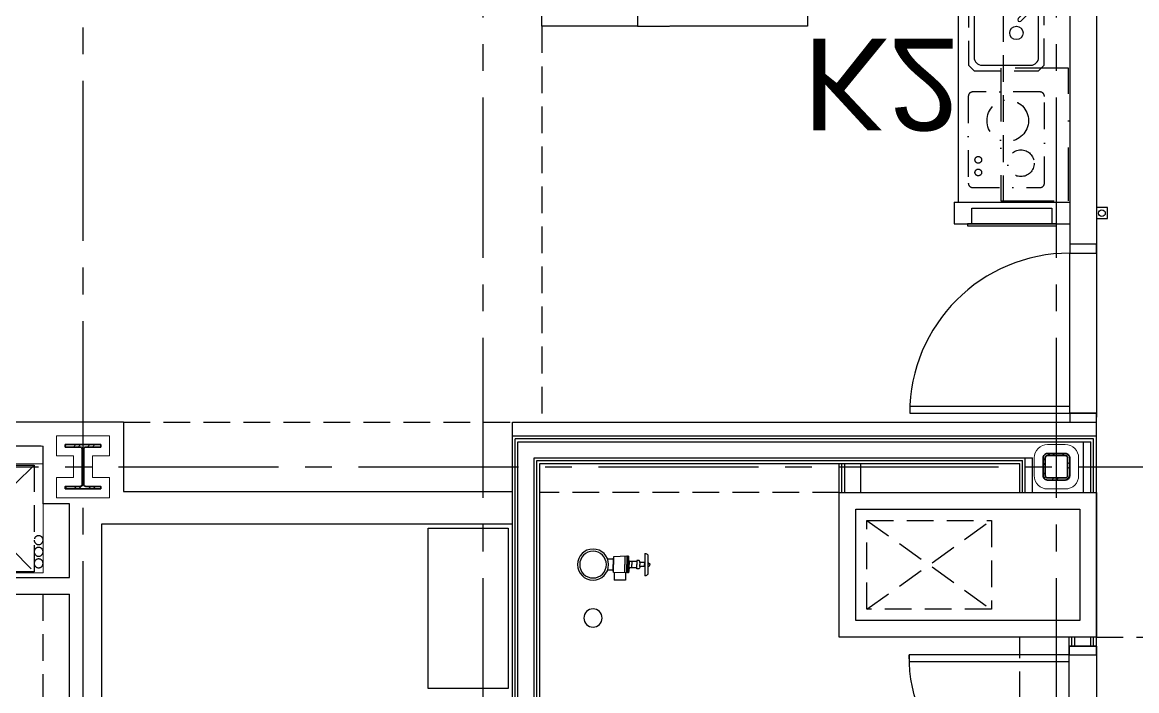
# Model space of a CAD drawing. Header units: inches. Extents: x -3700 to 367, y -844 to 2341.
# Drawn here: x -577.7 to -326.9, y 554.7 to 704.9 of the extents above; entities that cross this region are included whole.
import ezdxf
from ezdxf.xclip import XClip

# ---------------------------------------------------------------- set-up
doc = ezdxf.new("R2010")
doc.units = ezdxf.units.IN
doc.header["$LTSCALE"] = 48
doc.header["$MEASUREMENT"] = 0
doc.header["$XCLIPFRAME"] = 0
for name, pattern in [('CENTER2', [1.125, 0.75, -0.125, 0.125, -0.125]), ('DASHDOT2', [0.5, 0.25, -0.125, 0, -0.125]), ('HIDDEN', [0.375, 0.25, -0.125]), ('HIDDEN2', [0.1875, 0.125, -0.0625])]:
    doc.linetypes.add(name, pattern=pattern)
doc.layers.get('Defpoints').update_dxf_attribs({"color": 153})
for name, color, linetype, lineweight in [('A-Detl-Hatch', 1, 'Continuous', 18), ('S-Detl-Hatch', 1, 'Continuous', 18), ('S-Detl-Wide', 3, 'Continuous', 35)]:
    doc.layers.add(name, color=color, linetype=linetype, lineweight=lineweight)
for name, color, linetype in [('A-Door', 6, 'Continuous'), ('A-Door-Head', 8, 'Continuous'), ('A-Eqpm', 4, 'Continuous'), ('A-Eqpm-NIC', 5, 'DASHDOT2'), ('A-Flor-Case', 6, 'Continuous'), ('A-Flor-Case-Hidden', 8, 'HIDDEN2'), ('A-Flor-Outline', 4, 'Continuous'), ('A-Flor-Ovhd', 1, 'HIDDEN2'), ('A-Flor-Pfix', 4, 'Continuous'), ('A-Flor-Soffit', 6, 'HIDDEN2'), ('A-Flor-Wall Mtd Fixture', 6, 'Continuous'), ('A-Grid(3-32)', 8, 'CENTER2'), ('A-HVAC', 6, 'HIDDEN2'), ('A-Wall-Full', 3, 'Continuous'), ('A-Wall-Hatch', 15, 'Continuous'), ('S-Grid-Iden', 2, 'Continuous')]:
    doc.layers.add(name, color=color, linetype=linetype)
doc.layers.add('G-Anno-Nplt', color=140, linetype='Continuous', lineweight=18, plot=False)
doc.layers.add('G-Anno-View', color=161, linetype='Continuous', lineweight=18, plot=False)
doc.styles.add('G1DIM', font='arial.ttf')
doc.dimstyles.new('Aec-Arch-I-96', dxfattribs={"dimscale": 96, "dimtxt": 0.09375, "dimasz": 0.0625, "dimexe": 0.0625, "dimexo": 0.0625, "dimgap": 0.03125, "dimtad": 1, "dimdec": 3, "dimzin": 3, "dimdsep": 46, "dimlunit": 4, "dimtxsty": 'G1DIM', "dimblk": 'ARCHTICK', "dimcen": 0.09375, "dimclrt": 2, "dimazin": 2, "dimtfac": 0.75, "dimtdec": 3, "dimtix": 1, "dimtmove": 2, "dimatfit": 2, "dimldrblk": 'OPEN90', "dimfxl": 0.0625, "dimtolj": 1, "dimtzin": 0, "dimarcsym": 0})

# ---------------------------------------------------------------- blocks, each defined once
blk = doc.blocks.new('stand-pipe')
for p, q in [((13.75, -16.77), (15.5, -16.77)), ((15.5, -19.27), (15.5, -16.77)), ((13.86, -19.27), (15.5, -19.27)), ((9.81, -24.31), (14.19, -24.31))]:
    blk.add_line(p, q)
for points in [[(10.2, -19.63), (10.13, -19.63), (10.25, -16.63)], [(10.25, -16.63), (10.75, -16.51), (12, -16.51)], [(10.25, -16.63), (12, -16.63)], [(10.75, -16.51), (10.75, -15.27)], [(13.75, -16.63), (13.25, -16.51), (12, -16.51)], [(13.75, -16.63), (12, -16.63)], [(13.25, -16.51), (13.25, -15.27)], [(13.8, -19.63), (13.87, -19.63), (13.75, -16.63)], [(10.13, -19.97), (10.13, -19.74), (12, -19.74)], [(11.28, -20.11), (10.13, -19.97), (12, -19.97)], [(10.15, -19.15), (12, -19.15)], [(10.2, -19.74), (10.2, -19.63)], [(10.2, -19.63), (12, -19.63)], [(13.85, -19.15), (12, -19.15)], [(13.8, -19.63), (12, -19.63)], [(13.87, -19.97), (13.87, -19.74), (12, -19.74)], [(12.72, -20.11), (13.87, -19.97), (12, -19.97)], [(13.8, -19.74), (13.8, -19.63)], [(11.28, -21.89), (11.28, -20.11), (12, -20.11)], [(11.28, -20.7), (12, -20.7)], [(11.54, -22.51), (12, -22.51)], [(12.72, -21.89), (12.72, -20.11), (12, -20.11)], [(12.72, -20.7), (12, -20.7)], [(12.46, -22.51), (12, -22.51)], [(9.5, -23.68), (14.5, -23.68)], [(11.54, -24.31), (11.54, -24.42), (12, -24.42)], [(11.65, -23.59), (12, -23.59)], [(12.35, -23.59), (12, -23.59)], [(12.46, -24.31), (12.46, -24.42), (12, -24.42)]]:
    blk.add_lwpolyline(points)
for points in [[(11.65, -23.68), (11.65, -23.59), (11.54, -23.59), (11.54, -22.51), (11.34, -22.51, -0.214855), (11.05, -22.38), (11.05, -21.89), (12, -21.89)], [(12.35, -23.68), (12.35, -23.59), (12.46, -23.59), (12.46, -22.51), (12.66, -22.51, 0.214855), (12.95, -22.38), (12.95, -21.89), (12, -21.89)], [(11.63, -24.42, 0.424993), (12, -24.77, 0.928807)], [(12.37, -24.42, -0.424993), (12, -24.77, -0.928807)]]:
    blk.add_lwpolyline(points, format="xyb")
for centre, radius in [((12, -12), 3.5), ((12, -12), 3), ((24, -12), 2.06)]:
    blk.add_circle(centre, radius)
for centre, start, end in [((10.15, -23.75), 173.8478, 239.132), ((13.85, -23.75), 300.868, 6.1522)]:
    blk.add_arc(centre, 0.649, start, end)
at = {"layer": 'Defpoints'}
blk.add_point((0, 0), dxfattribs=at)
blk = doc.blocks.new('st 2nd right')
at = {"layer": 'A-Flor-Pfix', "xscale": -1, "rotation": 90}
blk.add_blockref('stand-pipe', (0, 246), dxfattribs=at)
blk = doc.blocks.new('Door 36in')
blk.add_lwpolyline([(0, 36), (1.5, 36), (1.5, 0), (0, 0)], close=True)
blk.add_arc((0, 0), 36, 0, 90)
blk = doc.blocks.new('A$C6DF4342F')
at = {"layer": 'A-HVAC'}
for p, q in [((3.92, 6.13), (31.92, -13.87)), ((3.92, -13.87), (31.92, 6.13))]:
    blk.add_line(p, q, dxfattribs=at)
blk.add_lwpolyline([(3.92, 6.13), (31.92, 6.13), (31.92, -13.87), (3.92, -13.87)], close=True, dxfattribs=at)
blk = doc.blocks.new('2ND FLOOR CORE & SHELL')
at = {"layer": 'A-Door'}
blk.add_lwpolyline([(11342.37, -8635.05), (11348.5, -8635.05), (11348.5, -8633.05), (11342.37, -8633.05)], close=True, dxfattribs=at)
at = {"layer": 'A-Door-Head'}
blk.add_lwpolyline([(11342.37, -8633.05), (11348.5, -8633.05), (11348.5, -8673.05), (11342.37, -8673.05)], close=True, dxfattribs=at)
at = {"layer": 'A-Flor-Soffit'}
for p, q in [((11290.63, -8598.55), (11223.25, -8598.55)), ((11331.25, -8680.78), (11331.25, -8631.05))]:
    blk.add_line(p, q, dxfattribs=at)
at = {"layer": 'A-Wall-Full'}
for p, q in [((11217.12, -8868.75), (11217.12, -8582.75)), ((11348.5, -8633.05), (11348.5, -8582.75)), ((11348.5, -8585.88), (11217.12, -8585.88)), ((11223.25, -8848.75), (11223.25, -8592)), ((11223.25, -8592), (11331.25, -8592)), ((11290.63, -8598.55), (11290.63, -8592)), ((11331.25, -8598.55), (11331.25, -8592)), ((11342.37, -8633.05), (11342.37, -8631.05)), ((11342.37, -8633.05), (11348.5, -8633.05))]:
    blk.add_line(p, q, dxfattribs=at)
for points in [[(11290.63, -8598.55), (11348.5, -8598.55), (11348.5, -8631.05), (11290.63, -8631.05)], [(11294.38, -8602.3), (11344.75, -8602.3), (11344.75, -8627.3), (11294.38, -8627.3)]]:
    blk.add_lwpolyline(points, close=True, dxfattribs=at)
at = {"layer": 'A-Wall-Hatch'}
for p, q in [((11217.75, -8868.13), (11217.75, -8586.5)), ((11347.87, -8586.5), (11217.75, -8586.5)), ((11218.37, -8867.63), (11218.37, -8587.13)), ((11218.37, -8587.13), (11347.25, -8587.13)), ((11345.62, -8598.55), (11345.62, -8587.13)), ((11347.25, -8598.55), (11347.25, -8587.13)), ((11347.87, -8598.55), (11347.87, -8586.5)), ((11222, -8851.63), (11222, -8590.75)), ((11222, -8590.75), (11334.12, -8590.75)), ((11222.62, -8849.38), (11222.62, -8591.38)), ((11222.62, -8591.38), (11331.87, -8591.38)), ((11291.25, -8598.55), (11291.25, -8592)), ((11291.88, -8598.55), (11291.88, -8592)), ((11295.5, -8598.55), (11295.5, -8592)), ((11331.87, -8598.55), (11331.87, -8591.38)), ((11332.5, -8598.55), (11332.5, -8590.75)), ((11334.12, -8598.55), (11334.12, -8590.75)), ((11343, -8633.05), (11343, -8631.05)), ((11343.62, -8633.05), (11343.62, -8631.05)), ((11347.25, -8633.05), (11347.25, -8631.05)), ((11347.87, -8633.05), (11347.87, -8631.05))]:
    blk.add_line(p, q, dxfattribs=at)
blk.add_blockref('st 2nd right', (11223.25, -8848.75))
at = {"layer": 'A-Door', "xscale": -1, "rotation": 90}
blk.add_blockref('Door 36in', (11342.37, -8635.05), dxfattribs=at)
at = {"layer": 'A-HVAC'}
blk.add_blockref('A$C6DF4342F', (11292.95, -8610.93), dxfattribs=at)
blk = doc.blocks.new('*U18')
at = {"layer": 'A-Detl-Hatch'}
h = blk.add_hatch(dxfattribs=at)
h.set_pattern_fill('ANSI32', color=256, scale=6, style=0)
h.set_pattern_definition([(45, (0, -4.96), (-1.591, 1.591), []), (45, (1.0607, -4.96), (-1.591, 1.591), [])])
edge = h.paths.add_edge_path()
edge.add_line((3.9925, -9.92), (3.9925, -9.39))
edge.add_line((3.9925, -9.39), (0.6575, -9.39))
edge.add_arc((0.6575, -8.89), 0.5, 180, 270, ccw=False)
edge.add_line((0.1575, -8.89), (0.1575, -1.03))
edge.add_arc((0.6575, -1.03), 0.5, 90, 180, ccw=False)
edge.add_line((0.6575, -0.53), (3.9925, -0.53))
edge.add_line((3.9925, -0.53), (3.9925, 0))
edge.add_line((3.9925, 0), (-3.9925, 0))
edge.add_line((-3.9925, 0), (-3.9925, -0.53))
edge.add_line((-3.9925, -0.53), (-0.6575, -0.53))
edge.add_arc((-0.6575, -1.03), 0.5, 0, 90, ccw=False)
edge.add_line((-0.1575, -1.03), (-0.1575, -8.89))
edge.add_arc((-0.6575, -8.89), 0.5, -90, 0, ccw=False)
edge.add_line((-0.6575, -9.39), (-3.9925, -9.39))
edge.add_line((-3.9925, -9.39), (-3.9925, -9.92))
edge.add_line((-3.9925, -9.92), (3.9925, -9.92))
at = {"color": 0, "linetype": 'ByBlock'}
blk.add_lwpolyline([(3.9925, -9.92), (3.9925, -9.39), (0.6575, -9.39, -0.41421356), (0.1575, -8.89), (0.1575, -1.03, -0.41421356), (0.6575, -0.53), (3.9925, -0.53), (3.9925, 0), (-3.9925, 0), (-3.9925, -0.53), (-0.6575, -0.53, -0.41421356), (-0.1575, -1.03), (-0.1575, -8.89, -0.41421356), (-0.6575, -9.39), (-3.9925, -9.39), (-3.9925, -9.92)], format="xyb", close=True, dxfattribs=at)
blk = doc.blocks.new('w10x39')
at = {"layer": 'S-Detl-Hatch'}
blk.add_lwpolyline([(13843.55, -7311.37), (13843.55, -7306.84), (13839.72, -7306.84), (13839.72, -7301.98), (13843.55, -7301.98), (13843.55, -7297.45), (13831.57, -7297.45), (13831.57, -7301.98), (13835.4, -7301.98), (13835.4, -7306.84), (13831.57, -7306.84), (13831.57, -7311.37)], close=True, dxfattribs=at)
at = {"layer": 'S-Detl-Wide'}
blk.add_blockref('*U18', (13837.56, -7299.45), dxfattribs=at)
blk = doc.blocks.new('*U30')
at = {"layer": 'A-Detl-Hatch'}
h = blk.add_hatch(dxfattribs=at)
h.set_pattern_fill('ANSI32', color=256, scale=6, style=0)
h.set_pattern_definition([(45, (-3, 0), (-1.591, 1.591), []), (45, (-1.9393, 0), (-1.591, 1.591), [])])
edge = h.paths.add_edge_path(flags=0)
edge.add_line((-2, -0.5), (2, -0.5))
edge.add_arc((2, -1), 0.5, 0, 90, ccw=False)
edge.add_line((2.5, -1), (2.5, -5))
edge.add_arc((2, -5), 0.5, -90, 0, ccw=False)
edge.add_line((2, -5.5), (-2, -5.5))
edge.add_arc((-2, -5), 0.5, 180, 270, ccw=False)
edge.add_line((-2.5, -5), (-2.5, -1))
edge.add_arc((-2, -1), 0.5, 90, 180, ccw=False)
edge = h.paths.add_edge_path(flags=0)
edge.add_line((-2, 0), (2, 0))
edge.add_arc((2, -1), 1, 0, 90, ccw=False)
edge.add_line((3, -1), (3, -5))
edge.add_arc((2, -5), 1, -90, 0, ccw=False)
edge.add_line((2, -6), (-2, -6))
edge.add_arc((-2, -5), 1, 180, 270, ccw=False)
edge.add_line((-3, -5), (-3, -1))
edge.add_arc((-2, -1), 1, 90, 180, ccw=False)
at = {"color": 0, "linetype": 'ByBlock'}
for points in [[(-2, 0), (2, 0, -0.414214), (3, -1), (3, -5, -0.414214), (2, -6), (-2, -6, -0.414214), (-3, -5), (-3, -1, -0.414214)], [(-2, -0.5), (2, -0.5, -0.414214), (2.5, -1), (2.5, -5, -0.414214), (2, -5.5), (-2, -5.5, -0.414214), (-2.5, -5), (-2.5, -1, -0.414214)]]:
    blk.add_lwpolyline(points, format="xyb", close=True, dxfattribs=at)
blk = doc.blocks.new('HSS 6X6')
at = {"layer": 'S-Detl-Hatch'}
blk.add_lwpolyline([(13836.95, -7384.91), (13840.95, -7384.91, -0.414214), (13843.95, -7387.91), (13843.95, -7391.91, -0.414214), (13840.95, -7394.91), (13836.95, -7394.91, -0.414214), (13833.95, -7391.91), (13833.95, -7387.91, -0.414214)], format="xyb", close=True, dxfattribs=at)
at = {"layer": 'S-Detl-Wide'}
blk.add_blockref('*U30', (13838.95, -7386.91), dxfattribs=at)
blk = doc.blocks.new('2ND FLOOR - STRUCTURAL GRID')
at = {"layer": 'A-Grid(3-32)'}
for p, q in [((11120.5, -7426.01), (11120.5, -9409.77)), ((11210.5, -9409.77), (11210.5, -7426.01)), ((11339.5, -9409.77), (11339.5, -7426.01)), ((8104.5, -8592.75), (11912.5, -8592.75))]:
    blk.add_line(p, q, dxfattribs=at)
at = {"layer": 'S-Grid-Iden'}
for name, p in [('w10x39', (-2717.06, -1288.34)), ('HSS 6X6', (-2499.45, -1202.84))]:
    blk.add_blockref(name, p, dxfattribs=at)
blk = doc.blocks.new('HVAC UNIT NICHE')
at = {"layer": 'A-Door-Head'}
blk.add_lwpolyline([(4, 0), (28.5, 0), (28.5, -3.75), (4, -3.75)], close=True, dxfattribs=at)
at = {"layer": 'A-HVAC'}
for p, q in [((4.25, 0), (28.25, -24)), ((4.25, -24), (28.25, 0))]:
    blk.add_line(p, q, dxfattribs=at)
for points in [[(3.25, 0), (29.25, 0), (29.25, 0.5), (3.25, 0.5)], [(4.25, -24), (28.25, -24), (28.25, 0), (4.25, 0)]]:
    blk.add_lwpolyline(points, close=True, dxfattribs=at)
for centre in [(21.13, -25), (23.75, -25), (26.36, -25)]:
    blk.add_circle(centre, 1, dxfattribs=at)
at = {"layer": 'A-Wall-Full'}
for p, q in [((4, 0), (0, 0)), ((4, -3.75), (4, 0)), ((28.5, 0), (33.25, 0)), ((28.5, -3.75), (28.5, 0)), ((33.25, 0), (33.25, -26)), ((4, -3.75), (0, -3.75)), ((28.5, -3.75), (29.5, -3.75)), ((29.5, -3.75), (29.5, -26))]:
    blk.add_line(p, q, dxfattribs=at)
at = {"layer": 'G-Anno-Nplt'}
blk.add_lwpolyline([(4, 0), (4, -26), (28.5, -26), (28.5, 0)], close=True, dxfattribs=at)
blk = doc.blocks.new('King Studio 1')
at = {"layer": 'A-Flor-Soffit'}
blk.add_line((215, 247.38), (215, 146.75), dxfattribs=at)
at = {"layer": 'A-Wall-Full'}
for p, q in [((214.57, 280.63), (188.58, 280.63)), ((215.02, 267.64), (215.02, 280.65)), ((221, 267.64), (215.02, 267.64)), ((221, 251.13), (221, 267.64)), ((214.88, 251.13), (221, 251.13)), ((214.88, 247.38), (221, 247.38))]:
    blk.add_line(p, q, dxfattribs=at)
blk.add_lwpolyline([(221, 6), (221, 59.9), (215.64, 59.9), (215.64, 84), (221, 84), (221, 247.38)], dxfattribs=at)
at = {"layer": 'G-Anno-Nplt'}
blk.add_line((9.12, 280.63), (215.02, 280.63), dxfattribs=at)
at = {"xscale": -1, "rotation": 90}
blk.add_blockref('HVAC UNIT NICHE', (189.02, 280.63), dxfattribs=at)
blk = doc.blocks.new('36in door')
blk.add_lwpolyline([(-1.5, -36), (0, -36), (0, 0), (-1.5, 0)], close=True)
blk.add_arc((0, 0), 36, 180, 270)
blk = doc.blocks.new('refrigerator')
blk.add_line((-30.125, 0), (-30.125, -29.5))
for points in [[(-32.125, -29.5), (0, -29.5), (0, 0), (-32.125, 0)], [(-34.125, -3.75), (-32.125, -3.75), (-32.125, -2.25), (-34.125, -2.25)], [(-59.625, -31.5), (-59.625, -29.5), (-30.125, -29.5), (-30.125, -31.5)]]:
    blk.add_lwpolyline(points, close=True)
blk.add_arc((-30.125, -29.5), 29.5, 90, 183.88744)
blk = doc.blocks.new('kitchen faucet')
for p, q in [((0.93, 0.38), (8.38, 0.38)), ((1, 0.12), (4, 0.12)), ((4, -0.12), (4, 0.12)), ((0.93, -0.38), (8.38, -0.38)), ((1, -0.12), (4, -0.12))]:
    blk.add_line(p, q)
blk.add_circle((0, 0), 1)
blk.add_arc((8.38, 0), 0.375, 270, 90)
blk = doc.blocks.new('kitchen sink')
blk.add_lwpolyline([(-14.94, -6.97, 0.143329), (-14, -7.25), (-3, -7.25, 0.414214), (-1.25, -5.5), (-1.25, 5.5, 0.414214), (-3, 7.25), (-14, 7.25, 0.414214), (-15.75, 5.5), (-15.75, -5.5, 0.143329), (-15.47, -6.44, 0.143329)], format="xyb")
blk.add_circle((-10.75, 0), 1.5)
at = {"layer": 'A-Flor-Case-Hidden'}
for p, q in [((-15.75, 8.5), (-17, 7.25)), ((-1.25, 8.5), (0, 7.25)), ((-16.64, -7.61), (-17, -7.25)), ((-1.25, -8.5), (0, -7.25)), ((-15.75, -8.5), (-16.11, -8.14))]:
    blk.add_line(p, q, dxfattribs=at)
for points in [[(-1.25, 8.5), (-15.75, 8.5)], [(-17, 7.25), (-17, -7.25)], [(0, -7.25), (0, 7.25)], [(-15.75, -8.5), (-1.25, -8.5)]]:
    blk.add_lwpolyline(points, dxfattribs=at)
at = {"rotation": 45.00000000000001}
blk.add_blockref('kitchen faucet', (-17.38, -8.88), dxfattribs=at)
blk = doc.blocks.new('cooktop')
at = {"ltscale": 0.5}
blk.add_lwpolyline([(-7.56, -21.5), (7.56, -21.5, 0.414214), (8.56, -20.5), (8.56, -1, 0.414214), (7.56, 0), (-7.56, 0, 0.414214), (-8.56, -1), (-8.56, -20.5, 0.414214)], format="xyb", close=True, dxfattribs=at)
for centre, radius in [((-3.27, -5.47), 3), ((6.32, -3.4), 0.75), ((6.32, -6.24), 0.75), ((-0.31, -15.05), 4.66)]:
    blk.add_circle(centre, radius, dxfattribs=at)
blk = doc.blocks.new('_ArchTick')
at = {"color": 0, "linetype": 'ByBlock', "const_width": 0.15}
blk.add_lwpolyline([(-0.5, -0.5), (0.5, 0.5)], dxfattribs=at)
blk = doc.blocks.new('*D307')
at = {"layer": 'Defpoints', "color": 0, "transparency": 16777216}
for p in [(-90, 34.75), (-59, 34.87), (-59, 25.02)]:
    blk.add_point(p, dxfattribs=at)
at = {"layer": 'G-Anno-Nplt', "color": 0, "lineweight": -2, "transparency": 16777216}
for p, q in [((-90, 33.25), (-90, 23.52)), ((-59, 33.37), (-59, 23.52)), ((-90, 25.02), (-59, 25.02))]:
    blk.add_line(p, q, dxfattribs=at)
at = {"layer": 'G-Anno-Nplt', "color": 0, "lineweight": -2, "transparency": 16777216, "xscale": 1.5, "yscale": 1.5, "zscale": 1.5, "rotation": 180}
blk.add_blockref('_ArchTick', (-90, 25.02), dxfattribs=at)
at = {"layer": 'G-Anno-Nplt', "color": 0, "lineweight": -2, "transparency": 16777216, "xscale": 1.5, "yscale": 1.5, "zscale": 1.5}
blk.add_blockref('_ArchTick', (-59, 25.02), dxfattribs=at)
at = {"layer": 'G-Anno-Nplt', "transparency": 16777216, "insert": (-74.5, 26.9), "char_height": 2.25, "attachment_point": 5, "style": 'G1DIM'}
blk.add_mtext('\\A1;2\'-7"', dxfattribs=at)
blk = doc.blocks.new('_Open90')
at = {"color": 0, "linetype": 'ByBlock', "lineweight": -2}
for p, q in [((0, 0), (-1, 0)), ((-0.5, 0.5), (0, 0)), ((0, 0), (-0.5, -0.5))]:
    blk.add_line(p, q, dxfattribs=at)
blk = doc.blocks.new('*D308')
at = {"layer": 'Defpoints', "color": 0, "transparency": 16777216}
for p in [(-59, 34.75), (-25, 34.75), (-25, 25.02)]:
    blk.add_point(p, dxfattribs=at)
at = {"layer": 'G-Anno-Nplt', "color": 0, "lineweight": -2, "transparency": 16777216}
for p, q in [((-59, 33.25), (-59, 23.52)), ((-25, 33.25), (-25, 23.52)), ((-59, 25.02), (-25, 25.02))]:
    blk.add_line(p, q, dxfattribs=at)
at = {"layer": 'G-Anno-Nplt', "color": 0, "lineweight": -2, "transparency": 16777216, "xscale": 1.5, "yscale": 1.5, "zscale": 1.5, "rotation": 180}
blk.add_blockref('_ArchTick', (-59, 25.02), dxfattribs=at)
at = {"layer": 'G-Anno-Nplt', "color": 0, "lineweight": -2, "transparency": 16777216, "xscale": 1.5, "yscale": 1.5, "zscale": 1.5}
blk.add_blockref('_ArchTick', (-25, 25.02), dxfattribs=at)
at = {"layer": 'G-Anno-Nplt', "transparency": 16777216, "insert": (-42, 26.92), "char_height": 2.25, "attachment_point": 5, "style": 'G1DIM'}
blk.add_mtext('\\A1;2\'-10"', dxfattribs=at)
blk = doc.blocks.new('*D309')
at = {"layer": 'Defpoints', "color": 0, "transparency": 16777216}
for p in [(-59, 34.75), (-65.84, 0), (-59, 0)]:
    blk.add_point(p, dxfattribs=at)
at = {"layer": 'G-Anno-Nplt', "color": 0, "lineweight": -2, "transparency": 16777216}
for p, q in [((-60.5, 34.75), (-67.34, 34.75)), ((-65.84, 34.75), (-65.84, 0)), ((-60.5, 0), (-67.34, 0))]:
    blk.add_line(p, q, dxfattribs=at)
at = {"layer": 'G-Anno-Nplt', "color": 0, "lineweight": -2, "transparency": 16777216, "xscale": 1.5, "yscale": 1.5, "zscale": 1.5}
for p, rotation in [((-65.84, 34.75), 90), ((-65.84, 0), 270)]:
    blk.add_blockref('_ArchTick', p, dxfattribs=dict(at, rotation=rotation))
at = {"layer": 'G-Anno-Nplt', "transparency": 16777216, "insert": (-68.6, 17.37), "char_height": 2.25, "attachment_point": 5, "rotation": 90, "style": 'G1DIM'}
blk.add_mtext('\\A1;2\'-10{\\H0.750000x;\\S3/4;}"', dxfattribs=at)
blk = doc.blocks.new('*D310')
at = {"layer": 'Defpoints', "color": 0, "transparency": 16777216}
for p in [(-25, 25.02), (0, 25.02), (0, 25.02)]:
    blk.add_point(p, dxfattribs=at)
at = {"layer": 'G-Anno-Nplt', "color": 0, "lineweight": -2, "transparency": 16777216}
blk.add_line((-25, 25.02), (0, 25.02), dxfattribs=at)
at = {"layer": 'G-Anno-Nplt', "color": 0, "lineweight": -2, "transparency": 16777216, "xscale": 1.5, "yscale": 1.5, "zscale": 1.5, "rotation": 180}
blk.add_blockref('_ArchTick', (-25, 25.02), dxfattribs=at)
at = {"layer": 'G-Anno-Nplt', "color": 0, "lineweight": -2, "transparency": 16777216, "xscale": 1.5, "yscale": 1.5, "zscale": 1.5}
blk.add_blockref('_ArchTick', (0, 25.02), dxfattribs=at)
at = {"layer": 'G-Anno-Nplt', "transparency": 16777216, "insert": (-12.5, 26.9), "char_height": 2.25, "attachment_point": 5, "style": 'G1DIM'}
blk.add_mtext('\\A1;2\'-1"', dxfattribs=at)
blk = doc.blocks.new('*D311')
at = {"layer": 'Defpoints', "color": 0, "transparency": 16777216}
for p in [(0, 78), (0, 0), (6.36, 0)]:
    blk.add_point(p, dxfattribs=at)
at = {"layer": 'G-Anno-Nplt', "color": 0, "lineweight": -2, "transparency": 16777216}
for p, q in [((1.5, 78), (7.86, 78)), ((6.36, 78), (6.36, 0)), ((1.5, 0), (7.86, 0))]:
    blk.add_line(p, q, dxfattribs=at)
at = {"layer": 'G-Anno-Nplt', "color": 0, "lineweight": -2, "transparency": 16777216, "xscale": 1.5, "yscale": 1.5, "zscale": 1.5}
for p, rotation in [((6.36, 78), 90), ((6.36, 0), 270)]:
    blk.add_blockref('_ArchTick', p, dxfattribs=dict(at, rotation=rotation))
at = {"layer": 'G-Anno-Nplt', "transparency": 16777216, "insert": (4.46, 39), "char_height": 2.25, "attachment_point": 5, "rotation": 90, "style": 'G1DIM'}
blk.add_mtext('\\A1;6\'-6"', dxfattribs=at)
blk = doc.blocks.new('Single 12x6 HVAC Shaft')
at = {"layer": 'A-Flor-Outline'}
blk.add_lwpolyline([(3.75, 17.75), (11.75, 17.75), (11.75, 3.75), (3.75, 3.75)], close=True, dxfattribs=at)
at = {"layer": 'A-HVAC'}
for p, q in [((4.75, 16.75), (10.75, 4.75)), ((4.75, 4.75), (10.75, 16.75))]:
    blk.add_line(p, q, dxfattribs=at)
blk.add_lwpolyline([(4.75, 16.75), (10.75, 16.75), (10.75, 4.75), (4.75, 4.75)], close=True, dxfattribs=at)
at = {"layer": 'A-Wall-Full'}
for points in [[(0, 21.5), (15.5, 21.5), (15.5, 0), (0, 0)], [(2.75, 18.75), (12.75, 18.75), (12.75, 2.75), (2.75, 2.75)]]:
    blk.add_lwpolyline(points, close=True, dxfattribs=at)
blk = doc.blocks.new('King Suite 2')
at = {"layer": 'A-Wall-Full'}
blk.add_line((-70, 194.3), (-70, 101), dxfattribs=at)
blk = doc.blocks.new('storage 3')
at = {"layer": 'A-Wall-Full'}
blk.add_lwpolyline([(-90.37, 6), (-92.37, 6), (-92.37, 59.9), (-88.26, 59.9), (-88.26, 78.11), (-92.37, 78.11), (-92.37, 263.17), (0, 263.17)], dxfattribs=at)
blk = doc.blocks.new('door sign light')
at = {"layer": 'A-Flor-Wall Mtd Fixture'}
blk.add_lwpolyline([(-1.25, -2.5), (1.25, -2.5), (1.25, 0), (-1.25, 0)], close=True, dxfattribs=at)
blk.add_circle((0, -1.25), 0.75, dxfattribs=at)
blk = doc.blocks.new('guest corridor ceiling layout')
at = {"layer": 'A-Flor-Soffit'}
blk.add_line((-336, -775.3), (-276, -775.3), dxfattribs=at)
blk.add_blockref('door sign light', (-334.75, -678.75), dxfattribs=at)
blk = doc.blocks.new('Suite Kitchen 1')
at = {"layer": 'A-Eqpm'}
for points in [[(-3, 82.875), (-23, 82.875), (-23, 83.375), (-3, 83.375)], [(-4, 82.875), (-22, 82.875), (-22, 79.375), (-4, 79.375)]]:
    blk.add_lwpolyline(points, close=True, dxfattribs=at)
at = {"layer": 'A-Eqpm-NIC'}
for points in [[(-0.25, 47.875), (-15.5, 47.875), (-15.5, 77.75), (-0.25, 77.75)], [(-2, 2), (-26, 2), (-26, 26), (-2, 26)]]:
    blk.add_lwpolyline(points, close=True, dxfattribs=at)
at = {"layer": 'A-Flor-Case'}
for p, q in [((-25, 78), (-25, 0)), ((-59, 3.25), (-90, 3.25)), ((-59.75, 3.25), (-59.75, 0)), ((-59, 3.25), (-59, 0)), ((-59.75, 2.5), (-90, 2.5))]:
    blk.add_line(p, q, dxfattribs=at)
at = {"layer": 'A-Flor-Ovhd'}
for p, q in [((-15, 0), (-15, 77.75)), ((-59, 3.25), (-59, 34.875))]:
    blk.add_line(p, q, dxfattribs=at)
at = {"layer": 'A-Wall-Full'}
for p, q in [((-26, 82.875), (0, 82.875)), ((-26, 78), (-26, 82.875)), ((-26, 78), (0, 78)), ((0, 0), (0, 78)), ((-93.75, 0), (-93.75, 38.5)), ((-59, 38.5), (-93.75, 38.5)), ((-59, 34.75), (-59, 38.5)), ((-59, 34.75), (-90, 34.75)), ((-90, 0), (-90, 34.75)), ((-90, 0), (0, 0))]:
    blk.add_line(p, q, dxfattribs=at)
at = {"layer": 'G-Anno-Nplt'}
blk.add_line((-90, -4.875), (0, -4.875), dxfattribs=at)
at = {"layer": 'A-Eqpm-NIC', "extrusion": (0, 0, -1), "zscale": -1}
for name, p in [('cooktop', (14.25, 74.75)), ('refrigerator', (88, 33.75))]:
    blk.add_blockref(name, p, dxfattribs=at)
at = {"layer": 'A-Flor-Pfix', "extrusion": (0, 0, -1), "zscale": -1}
blk.add_blockref('kitchen sink', (22.75, 40), dxfattribs=at)
at = {"layer": 'G-Anno-View', "insert": (-60.0267, 61.8875), "char_height": 20.58111, "width": 161.68767, "attachment_point": 1, "style": 'G1DIM'}
blk.add_mtext('K2', dxfattribs=at)
at = {"layer": 'G-Anno-Nplt'}
for base, p1, p2, picture, middle in [((6.3574, 0), (0, 78), (0, 0), '*D311', (4.4586, 39)), ((-65.8421, 0), (-59, 34.75), (-59, 0), '*D309', (-68.5984, 17.375))]:
    dim = blk.add_linear_dim(base=base, p1=p1, p2=p2, angle=90, dimstyle='Aec-Arch-I-96', override={"dimscale": 24, "dimsah": 1, "dimclrt": 256}, dxfattribs=at)
    dim.commit()
    dim.dimension.update_dxf_attribs({"geometry": picture, "text_midpoint": middle})
for base, p1, p2, picture, middle in [((-59, 25.0209), (-90, 34.75), (-59, 34.875), '*D307', (-74.5, 26.9005)), ((-25, 25.0209), (-59, 34.75), (-25, 34.75), '*D308', (-42, 26.9197)), ((0, 25.0209), (-25, 25.0209), (0, 25.0209), '*D310', (-12.5, 26.9005))]:
    dim = blk.add_linear_dim(base=base, p1=p1, p2=p2, dimstyle='Aec-Arch-I-96', override={"dimscale": 24, "dimsah": 1, "dimclrt": 256}, dxfattribs=at)
    dim.commit()
    dim.dimension.update_dxf_attribs({"geometry": picture, "text_midpoint": middle})
blk = doc.blocks.new('King Suite 3')
at = {"layer": 'A-Door'}
for points in [[(280.62, 48), (280.62, 50), (274.62, 50), (274.62, 48)], [(280.62, 10), (280.62, 12), (274.62, 12), (274.62, 10)]]:
    blk.add_lwpolyline(points, close=True, dxfattribs=at)
at = {"layer": 'A-Door-Head'}
blk.add_lwpolyline([(280.62, 48), (280.62, 12), (274.62, 12), (274.62, 48)], close=True, dxfattribs=at)
at = {"layer": 'A-Flor-Soffit'}
for p, q in [((155.87, 98.98), (155.87, 10)), ((61.74, 10), (149.25, 10))]:
    blk.add_line(p, q, dxfattribs=at)
at = {"layer": 'A-Wall-Full'}
for p, q in [((280.62, 141.3), (280.62, 48)), ((177.37, 98.98), (184.58, 98.98)), ((274.62, 61.41), (274.62, 48)), ((274.62, 48), (280.62, 48)), ((274.62, 12), (274.62, 10)), ((274.62, 12), (280.62, 12)), ((280.62, 12), (280.62, 11.12)), ((61.74, 10), (33.25, 10)), ((61.74, 10), (61.74, -5.58)), ((61.74, -5.58), (149.25, -5.58))]:
    blk.add_line(p, q, dxfattribs=at)
blk.add_lwpolyline([(149.25, -5.58), (149.25, 10), (280.62, 10)], dxfattribs=at)
ref = blk.add_blockref('Suite Kitchen 1', (274.62, 137.48), dxfattribs=dict(xscale=-1, rotation=180))
XClip(ref).set_block_clipping_path([(-90, 0), (0, 83.7218046106)])
at = {"rotation": 90}
blk.add_blockref('Single 12x6 HVAC Shaft', (177.37, 98.98), dxfattribs=at)
at = {"layer": 'A-Door', "extrusion": (0, 0, -1), "xscale": -1, "zscale": -1, "rotation": 90}
blk.add_blockref('36in door', (-274.62, 12), dxfattribs=at)

msp = doc.modelspace()

# ---------------------------------------------------------------- linework, layer by layer
at = {"layer": 'A-Flor-Case'}
msp.add_lwpolyline([(-486.375, 555.165), (-486.375, 591.165), (-468.375, 591.165), (-468.375, 555.165)], close=True, dxfattribs=at)

# ---------------------------------------------------------------- block references
at = {"linetype": 'HIDDEN'}
msp.add_blockref('2ND FLOOR - STRUCTURAL GRID', (-11684.4994, 9197.75), dxfattribs=at)
for name, p in [('2ND FLOOR CORE & SHELL', (-11684.4994, 9197.75)), ('King Suite 3', (-616.625, 605)), ('King Suite 2', (-266, 552)), ('King Studio 1', (-788, 329)), ('storage 3', (-467.375, 329))]:
    msp.add_blockref(name, p)
at = {"layer": 'A-Flor-Soffit'}
msp.add_blockref('guest corridor ceiling layout', (0, 1342), dxfattribs=at)

doc.saveas('drawing.dxf')
